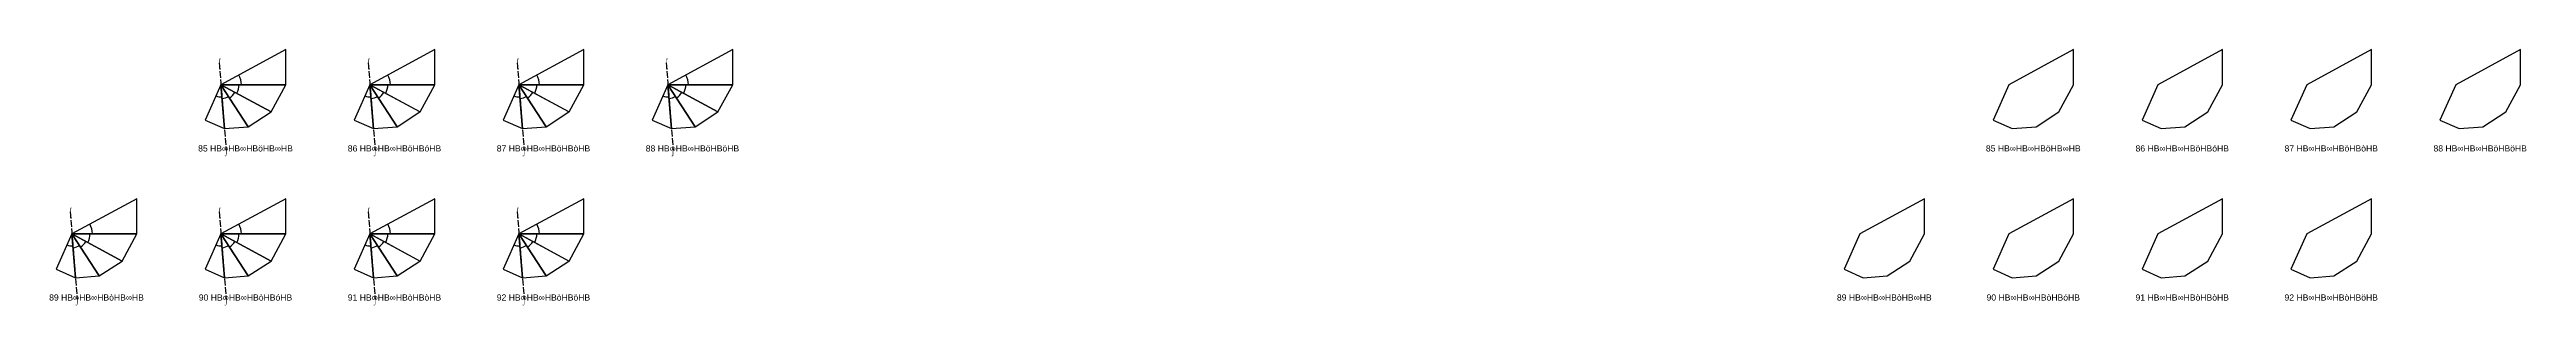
# Model space of a CAD drawing. Header units: millimetres. Extents: x 122552 to 1654769, y -10280102 to 62068.
# Drawn here: x 1050594 to 1493654, y -1209502 to -1163771 of the extents above; entities that cross this region are included whole.
import ezdxf
from ezdxf.enums import TextEntityAlignment as Align

# ---------------------------------------------------------------- set-up
doc = ezdxf.new("R2010")
doc.units = ezdxf.units.MM
doc.linetypes.add('ACAD_ISO02W100', pattern=[15, 12, -3])
for name, color, linetype in [('BASE', 170, 'Continuous'), ('HYPOTENUSE', 20, 'Continuous'), ('PERPENDICULAR', 90, 'Continuous'), ('Standard', 7, 'Continuous')]:
    doc.layers.add(name, color=color, linetype=linetype)
doc.styles.add('Arial', font='arial_0.ttf')

# ---------------------------------------------------------------- blocks, each defined once
blk = doc.blocks.new('fundamental_block_GT')
at = {"color": 4}
blk.add_arc((0, -2), 277, 359.9799, 28.4254, dxfattribs=at)
at = {"layer": 'BASE'}
blk.add_line((0, 0), (879, -7), dxfattribs=at)
at = {"layer": 'HYPOTENUSE'}
blk.add_line((883, 469), (0, 0), dxfattribs=at)
at = {"layer": 'PERPENDICULAR'}
blk.add_line((879, -7), (883, 469), dxfattribs=at)

msp = doc.modelspace()

# ---------------------------------------------------------------- linework, layer by layer
at = {"linetype": 'ACAD_ISO02W100', "ltscale": 100}
for p, q in [((1080950, -1166138), (1082194, -1181823)), ((1107598, -1166138), (1108842, -1181823)), ((1134247, -1166138), (1135491, -1181823)), ((1160896, -1166138), (1162140, -1181823)), ((1054301, -1192787), (1055545, -1208472)), ((1080950, -1192787), (1082194, -1208472)), ((1107598, -1192787), (1108842, -1208472)), ((1134247, -1192787), (1135491, -1208472))]:
    msp.add_line(p, q, dxfattribs=at)
for points in [[(1412632, -1163771), (1401045, -1170060), (1398237, -1176379), (1401667, -1177902), (1405923, -1177565), (1409996, -1174917), (1412632, -1170060)], [(1439281, -1163771), (1427693, -1170060), (1424886, -1176379), (1428315, -1177902), (1432571, -1177565), (1436644, -1174917), (1439281, -1170060)], [(1465929, -1163771), (1454342, -1170060), (1451535, -1176379), (1454964, -1177902), (1459220, -1177565), (1463293, -1174917), (1465929, -1170060)], [(1492578, -1163771), (1480991, -1170060), (1478183, -1176379), (1481613, -1177902), (1485869, -1177565), (1489942, -1174917), (1492578, -1170060)], [(1385983, -1190420), (1374396, -1196708), (1371589, -1203027), (1375018, -1204551), (1379274, -1204213), (1383347, -1201566), (1385983, -1196708)], [(1412632, -1190420), (1401045, -1196708), (1398237, -1203027), (1401667, -1204551), (1405923, -1204213), (1409996, -1201566), (1412632, -1196708)], [(1439281, -1190420), (1427693, -1196708), (1424886, -1203027), (1428315, -1204551), (1432571, -1204213), (1436644, -1201566), (1439281, -1196708)], [(1465929, -1190420), (1454342, -1196708), (1451535, -1203027), (1454964, -1204551), (1459220, -1204213), (1463293, -1201566), (1465929, -1196708)]]:
    msp.add_lwpolyline(points, close=True)

# ---------------------------------------------------------------- block references
for p, xscale, yscale, zscale, rotation in [((1081261, -1170060), 10.18429076373602, 10.18429076373602, 10.18429076373602, 303.5116672382091), ((1081261, -1170060), 11.58735412275403, 11.58735412275403, 11.58735412275403, 332.0000000000002), ((1107909, -1170060), 10.18429076373602, 10.18429076373602, 10.18429076373602, 303.5116672382091), ((1107909, -1170060), 11.58735412275403, 11.58735412275403, 11.58735412275403, 332.0000000000002), ((1134558, -1170060), 10.18429076373602, 10.18429076373602, 10.18429076373602, 303.5116672382091), ((1134558, -1170060), 11.58735412275403, 11.58735412275403, 11.58735412275403, 332.0000000000002), ((1161207, -1170060), 10.18429076373602, 10.18429076373602, 10.18429076373602, 303.5116672382091), ((1161207, -1170060), 11.58735412275403, 11.58735412275403, 11.58735412275403, 332.0000000000002), ((1081261, -1170060), 7.867265571233768, 7.867265571233768, 7.867265571233768, 246.5350017146306), ((1081261, -1170060), 8.951118371073514, 8.951118371073514, 8.951118371073514, 275.0233344764167), ((1107909, -1170060), 7.867265571233768, 7.867265571233768, 7.867265571233768, 246.5350017146306), ((1107909, -1170060), 8.951118371073514, 8.951118371073514, 8.951118371073514, 275.0233344764167), ((1134558, -1170060), 7.867265571233768, 7.867265571233768, 7.867265571233768, 246.5350017146306), ((1134558, -1170060), 8.951118371073514, 8.951118371073514, 8.951118371073514, 275.0233344764167), ((1161207, -1170060), 7.867265571233768, 7.867265571233768, 7.867265571233768, 246.5350017146306), ((1161207, -1170060), 8.951118371073514, 8.951118371073514, 8.951118371073514, 275.0233344764167), ((1054612, -1196708), 10.18429076373602, 10.18429076373602, 10.18429076373602, 303.5116672382091), ((1054612, -1196708), 11.58735412275403, 11.58735412275403, 11.58735412275403, 332.0000000000002), ((1081261, -1196708), 10.18429076373602, 10.18429076373602, 10.18429076373602, 303.5116672382091), ((1081261, -1196708), 11.58735412275403, 11.58735412275403, 11.58735412275403, 332.0000000000002), ((1107909, -1196708), 10.18429076373602, 10.18429076373602, 10.18429076373602, 303.5116672382091), ((1107909, -1196708), 11.58735412275403, 11.58735412275403, 11.58735412275403, 332.0000000000002), ((1134558, -1196708), 10.18429076373602, 10.18429076373602, 10.18429076373602, 303.5116672382091), ((1134558, -1196708), 11.58735412275403, 11.58735412275403, 11.58735412275403, 332.0000000000002), ((1054612, -1196708), 7.867265571233768, 7.867265571233768, 7.867265571233768, 246.5350017146306), ((1054612, -1196708), 8.951118371073514, 8.951118371073514, 8.951118371073514, 275.0233344764167), ((1081261, -1196708), 7.867265571233768, 7.867265571233768, 7.867265571233768, 246.5350017146306), ((1081261, -1196708), 8.951118371073514, 8.951118371073514, 8.951118371073514, 275.0233344764167), ((1107909, -1196708), 7.867265571233768, 7.867265571233768, 7.867265571233768, 246.5350017146306), ((1107909, -1196708), 8.951118371073514, 8.951118371073514, 8.951118371073514, 275.0233344764167), ((1134558, -1196708), 7.867265571233768, 7.867265571233768, 7.867265571233768, 246.5350017146306), ((1134558, -1196708), 8.951118371073514, 8.951118371073514, 8.951118371073514, 275.0233344764167)]:
    msp.add_blockref('fundamental_block_GT', p, dxfattribs=dict(xscale=xscale, yscale=yscale, zscale=zscale, rotation=rotation))
at = {"layer": 'Standard', "xscale": 13.18371388650824, "yscale": 13.18371388650824, "zscale": 13.18371388650824, "rotation": 0.4883327617913192}
for p in [(1081261, -1170060), (1107909, -1170060), (1134558, -1170060), (1161207, -1170060), (1054612, -1196708), (1081261, -1196708), (1107909, -1196708), (1134558, -1196708)]:
    msp.add_blockref('fundamental_block_GT', p, dxfattribs=at)

# ---------------------------------------------------------------- texts
at = {"style": 'Arial'}
for s, p in [('⌠', (1080950, -1166138)), ('⌠', (1107598, -1166138)), ('⌠', (1134247, -1166138)), ('⌠', (1160896, -1166138)), ('85 HB∞HB∞HBöHB∞HB', (1085651, -1181435)), ('⌡', (1082194, -1181823)), ('86 HB∞HB∞HBöHBóHB', (1112299, -1181435)), ('⌡', (1108842, -1181823)), ('87 HB∞HB∞HBöHBòHB', (1138948, -1181435)), ('⌡', (1135491, -1181823)), ('88 HB∞HB∞HBöHBöHB', (1165597, -1181435)), ('⌡', (1162140, -1181823)), ('85 HB∞HB∞HBöHB∞HB', (1405435, -1181435)), ('86 HB∞HB∞HBöHBóHB', (1432083, -1181435)), ('87 HB∞HB∞HBöHBòHB', (1458732, -1181435)), ('88 HB∞HB∞HBöHBöHB', (1485381, -1181435)), ('⌠', (1054301, -1192787)), ('⌠', (1080950, -1192787)), ('⌠', (1107598, -1192787)), ('⌠', (1134247, -1192787)), ('89 HB∞HB∞HBòHB∞HB', (1059002, -1208084)), ('⌡', (1055545, -1208472)), ('90 HB∞HB∞HBòHBóHB', (1085651, -1208084)), ('⌡', (1082194, -1208472)), ('91 HB∞HB∞HBòHBòHB', (1112299, -1208084)), ('⌡', (1108842, -1208472)), ('92 HB∞HB∞HBòHBöHB', (1138948, -1208084)), ('⌡', (1135491, -1208472)), ('89 HB∞HB∞HBòHB∞HB', (1378786, -1208084)), ('90 HB∞HB∞HBòHBóHB', (1405435, -1208084)), ('91 HB∞HB∞HBòHBòHB', (1432083, -1208084)), ('92 HB∞HB∞HBòHBöHB', (1458732, -1208084))]:
    msp.add_text(s, height=1100, dxfattribs=at).set_placement(p, align=Align.MIDDLE_CENTER)

doc.saveas('drawing.dxf')
